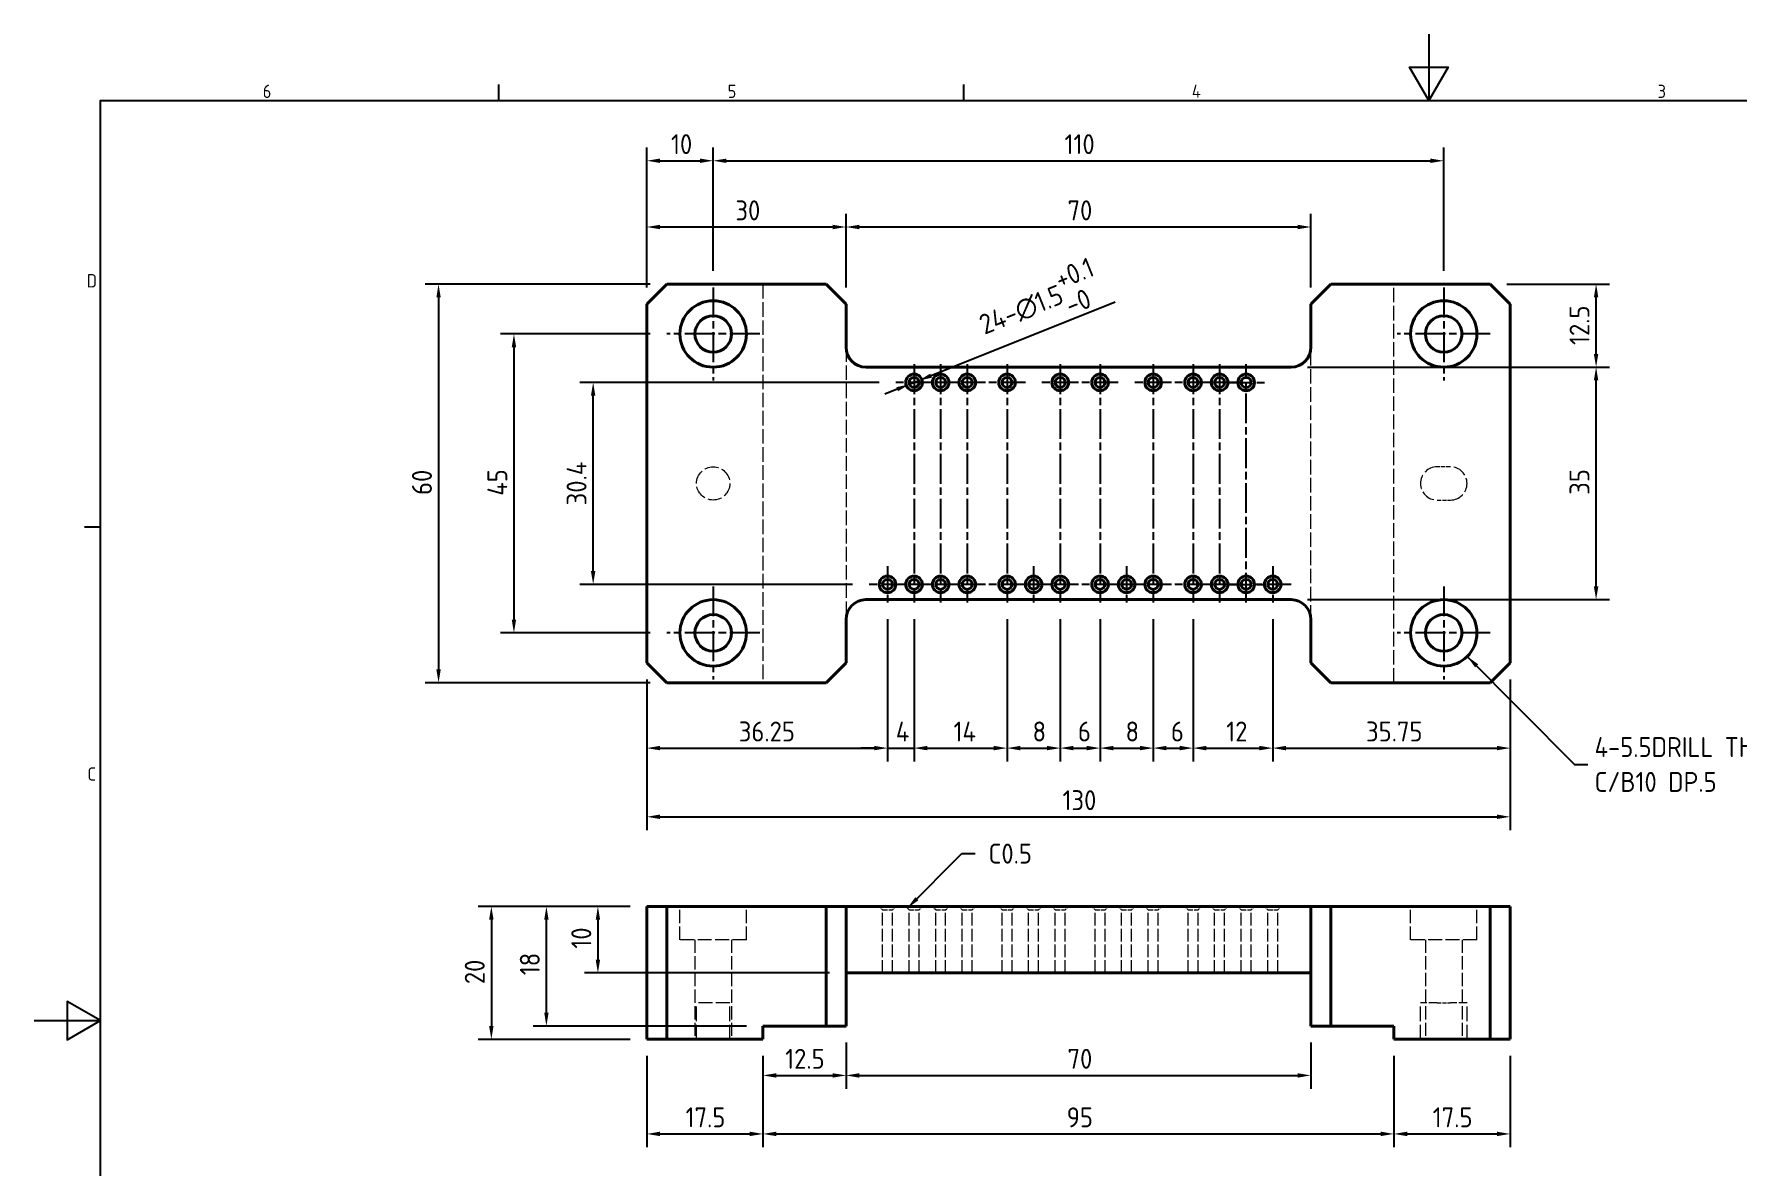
# Model space of a CAD drawing. Header units: millimetres. Extents: x 0 to 420, y 0 to 297.
# Drawn here: x 0 to 256.5, y 126.5 to 297 of the extents above; entities that cross this region are included whole.
import ezdxf

# ---------------------------------------------------------------- set-up
doc = ezdxf.new("R2010")
doc.units = ezdxf.units.MM
doc.linetypes.add('CHAIN', pattern=[0.3543, 0.2362, -0.0295, 0.0591, -0.0295])
doc.linetypes.add('DASHED', pattern=[0.2067, 0.1654, -0.0413])
doc.layers.get('0').update_dxf_attribs({"color": 3, "lineweight": 25})
for name, color, linetype, lineweight in [('가려진 것(ISO)', 2, 'DASHED', 18), ('가시적인 것(ISO)', 3, 'Continuous', 40), ('경계(ISO)', 7, 'Continuous', 25), ('기호(ISO)', 5, 'Continuous', 25), ('중심 표식(ISO)', 1, 'Continuous', 25), ('중심선(ISO)', 1, 'Continuous', 25), ('치수(ISO)', 2, 'Continuous', 25)]:
    doc.layers.add(name, color=color, linetype=linetype, lineweight=lineweight)
doc.styles.add('문자 텍스트_PSTEK_POSCO', font='isocp.shx')
doc.styles.add('치수 텍스트_PSTEK_POSCO', font='isocp.shx')
doc.dimstyles.new('치수_PSTEK_POSCO', dxfattribs={"dimtxt": 3, "dimasz": 2, "dimexe": 2, "dimexo": 2.5, "dimgap": 1, "dimtad": 1, "dimrnd": 1e-08, "dimdsep": 46, "dimtxsty": '치수 텍스트_PSTEK_POSCO', "dimcen": 0.09, "dimdle": 10, "dimclrd": 7, "dimclre": 7, "dimclrt": 2, "dimadec": 1, "dimazin": 2, "dimtfac": 1, "dimtmove": 0, "dimatfit": 3, "dimfxl": 0, "dimtolj": 1, "dimlwd": -1, "dimlwe": -1, "dimarcsym": 0})
doc.dimstyles.new('치수_PSTEK_POSCO$7', dxfattribs={"dimtxt": 3, "dimasz": 2, "dimexe": 2, "dimexo": 2.5, "dimgap": 1, "dimtad": 1, "dimrnd": 1e-08, "dimdsep": 46, "dimtxsty": '치수 텍스트_PSTEK_POSCO', "dimcen": 0.09, "dimdle": 10, "dimclrd": 7, "dimclre": 7, "dimclrt": 2, "dimadec": 1, "dimazin": 2, "dimtfac": 1, "dimtmove": 0, "dimatfit": 3, "dimfxl": 0, "dimtolj": 1, "dimlwd": -1, "dimlwe": -1, "dimarcsym": 0})

# ---------------------------------------------------------------- blocks, each defined once
blk = doc.blocks.new('경계 Default Border')
at = {"layer": '경계(ISO)'}
for p, q in [((70, 287), (70, 289.4)), ((140, 287), (140, 289.4)), ((10, 222.75), (7.6, 222.75))]:
    blk.add_line(p, q, dxfattribs=at)
at = {"layer": '경계(ISO)', "flags": 128}
for points in [[(210, 297), (210, 287), (207.11, 292), (212.89, 292), (210, 287)], [(10, 10), (10, 287), (410, 287), (410, 10), (10, 10)], [(0, 148.5), (10, 148.5), (5, 151.39), (5, 145.61), (10, 148.5)]]:
    blk.add_lwpolyline(points, dxfattribs=at)
at = {"layer": '경계(ISO)', "color": 2, "char_height": 2, "attachment_point": 7, "style": '문자 텍스트_PSTEK_POSCO'}
for s, insert in [('6', (34.43, 287.38)), ('5', (104.43, 287.38)), ('4', (174.32, 287.4)), ('3', (244.45, 287.38)), ('D', (7.92, 258.86)), ('C', (8.03, 184.61))]:
    blk.add_mtext(s, dxfattribs=dict(at, insert=insert))
blk = doc.blocks.new('*D21')
at = {"layer": 'Defpoints', "color": 0, "transparency": 16777216}
for p in [(84.18, 244.56), (129.75, 244.56), (125.75, 214.16)]:
    blk.add_point(p, dxfattribs=at)
at = {"layer": '치수(ISO)', "color": 7, "transparency": 16777216}
for p, q in [((127.25, 244.56), (82.18, 244.56)), ((84.18, 216.16), (84.18, 242.56)), ((123.25, 214.16), (82.18, 214.16))]:
    blk.add_line(p, q, dxfattribs=at)
for points in [[(83.84, 242.56), (84.51, 242.56), (84.18, 244.56)], [(83.84, 216.16), (84.51, 216.16), (84.18, 214.16)]]:
    blk.add_solid(points, dxfattribs=at)
at = {"layer": '치수(ISO)', "color": 2, "transparency": 16777216, "insert": (81.68, 226.06), "char_height": 3, "attachment_point": 4, "rotation": 90, "style": '치수 텍스트_PSTEK_POSCO'}
blk.add_mtext('\\A1;30.4', dxfattribs=at)
blk = doc.blocks.new('*D22')
at = {"layer": 'Defpoints', "color": 0, "transparency": 16777216}
for p in [(95.25, 251.86), (72.25, 206.86), (95.25, 206.86)]:
    blk.add_point(p, dxfattribs=at)
at = {"layer": '치수(ISO)', "color": 7, "transparency": 16777216}
for p, q in [((92.75, 251.86), (70.25, 251.86)), ((72.25, 249.86), (72.25, 208.86)), ((92.75, 206.86), (70.25, 206.86))]:
    blk.add_line(p, q, dxfattribs=at)
for points in [[(71.92, 249.86), (72.58, 249.86), (72.25, 251.86)], [(71.92, 208.86), (72.58, 208.86), (72.25, 206.86)]]:
    blk.add_solid(points, dxfattribs=at)
at = {"layer": '치수(ISO)', "color": 2, "transparency": 16777216, "insert": (69.75, 227.5), "char_height": 3, "attachment_point": 4, "rotation": 90, "style": '치수 텍스트_PSTEK_POSCO'}
blk.add_mtext('\\A1;45', dxfattribs=at)
blk = doc.blocks.new('*D23')
at = {"layer": 'Defpoints', "color": 0, "transparency": 16777216}
for p in [(95.25, 259.36), (60.9, 199.36), (95.25, 199.36)]:
    blk.add_point(p, dxfattribs=at)
at = {"layer": '치수(ISO)', "color": 7, "transparency": 16777216}
for p, q in [((92.75, 259.36), (58.9, 259.36)), ((60.9, 257.36), (60.9, 201.36)), ((92.75, 199.36), (58.9, 199.36))]:
    blk.add_line(p, q, dxfattribs=at)
for points in [[(60.57, 257.36), (61.23, 257.36), (60.9, 259.36)], [(60.57, 201.36), (61.23, 201.36), (60.9, 199.36)]]:
    blk.add_solid(points, dxfattribs=at)
at = {"layer": '치수(ISO)', "color": 2, "transparency": 16777216, "insert": (58.4, 227.62), "char_height": 3, "attachment_point": 4, "rotation": 90, "style": '치수 텍스트_PSTEK_POSCO'}
blk.add_mtext('\\A1;60', dxfattribs=at)
blk = doc.blocks.new('*D24')
at = {"layer": 'Defpoints', "color": 0, "transparency": 16777216}
for p in [(189.25, 246.86), (235.19, 246.86), (189.25, 211.86)]:
    blk.add_point(p, dxfattribs=at)
at = {"layer": '치수(ISO)', "color": 7, "transparency": 16777216}
for p, q in [((191.75, 246.86), (237.19, 246.86)), ((235.19, 213.86), (235.19, 244.86)), ((191.75, 211.86), (237.19, 211.86))]:
    blk.add_line(p, q, dxfattribs=at)
for points in [[(234.85, 244.86), (235.52, 244.86), (235.19, 246.86)], [(234.85, 213.86), (235.52, 213.86), (235.19, 211.86)]]:
    blk.add_solid(points, dxfattribs=at)
at = {"layer": '치수(ISO)', "color": 2, "transparency": 16777216, "insert": (232.69, 227.65), "char_height": 3, "attachment_point": 4, "rotation": 90, "style": '치수 텍스트_PSTEK_POSCO'}
blk.add_mtext('\\A1;35', dxfattribs=at)
blk = doc.blocks.new('*D25')
at = {"layer": 'Defpoints', "color": 0, "transparency": 16777216}
for p in [(219.25, 259.36), (235.19, 259.36), (189.25, 246.86)]:
    blk.add_point(p, dxfattribs=at)
at = {"layer": '치수(ISO)', "color": 7, "transparency": 16777216}
for p, q in [((221.75, 259.36), (237.19, 259.36)), ((235.19, 248.86), (235.19, 257.36)), ((191.75, 246.86), (237.19, 246.86))]:
    blk.add_line(p, q, dxfattribs=at)
for points in [[(234.85, 257.36), (235.52, 257.36), (235.19, 259.36)], [(234.85, 248.86), (235.52, 248.86), (235.19, 246.86)]]:
    blk.add_solid(points, dxfattribs=at)
at = {"layer": '치수(ISO)', "color": 2, "transparency": 16777216, "insert": (232.69, 250.2), "char_height": 3, "attachment_point": 4, "rotation": 90, "style": '치수 텍스트_PSTEK_POSCO'}
blk.add_mtext('\\A1;12.5', dxfattribs=at)
blk = doc.blocks.new('*D26')
at = {"layer": 'Defpoints', "color": 0, "transparency": 16777216}
for p in [(128.5, 211.41), (92.25, 202.36), (128.5, 189.51)]:
    blk.add_point(p, dxfattribs=at)
at = {"layer": '치수(ISO)', "color": 7, "transparency": 16777216}
for p, q in [((128.5, 208.91), (128.5, 187.51)), ((92.25, 199.86), (92.25, 187.51)), ((94.25, 189.51), (126.5, 189.51))]:
    blk.add_line(p, q, dxfattribs=at)
for points in [[(94.25, 189.85), (94.25, 189.18), (92.25, 189.51)], [(126.5, 189.85), (126.5, 189.18), (128.5, 189.51)]]:
    blk.add_solid(points, dxfattribs=at)
at = {"layer": '치수(ISO)', "color": 2, "transparency": 16777216, "insert": (106.11, 192.01), "char_height": 3, "attachment_point": 4, "style": '치수 텍스트_PSTEK_POSCO'}
blk.add_mtext('\\A1;36.25', dxfattribs=at)
blk = doc.blocks.new('*D27')
at = {"layer": 'Defpoints', "color": 0, "transparency": 16777216}
for p in [(128.5, 211.41), (132.5, 211.41), (132.5, 189.51)]:
    blk.add_point(p, dxfattribs=at)
at = {"layer": '치수(ISO)', "color": 7, "transparency": 16777216}
for p, q in [((128.5, 208.91), (128.5, 187.51)), ((132.5, 208.91), (132.5, 187.51)), ((126.5, 189.51), (124.5, 189.51)), ((128.5, 189.51), (132.5, 189.51)), ((134.5, 189.51), (136.5, 189.51))]:
    blk.add_line(p, q, dxfattribs=at)
for points in [[(126.5, 189.85), (126.5, 189.18), (128.5, 189.51)], [(134.5, 189.85), (134.5, 189.18), (132.5, 189.51)]]:
    blk.add_solid(points, dxfattribs=at)
at = {"layer": '치수(ISO)', "color": 2, "transparency": 16777216, "insert": (129.75, 192.01), "char_height": 3, "attachment_point": 4, "style": '치수 텍스트_PSTEK_POSCO'}
blk.add_mtext('\\A1;4', dxfattribs=at)
blk = doc.blocks.new('*D28')
at = {"layer": 'Defpoints', "color": 0, "transparency": 16777216}
for p in [(132.5, 211.41), (146.5, 211.41), (146.5, 189.51)]:
    blk.add_point(p, dxfattribs=at)
at = {"layer": '치수(ISO)', "color": 7, "transparency": 16777216}
for p, q in [((132.5, 208.91), (132.5, 187.51)), ((146.5, 208.91), (146.5, 187.51)), ((134.5, 189.51), (144.5, 189.51))]:
    blk.add_line(p, q, dxfattribs=at)
for points in [[(134.5, 189.85), (134.5, 189.18), (132.5, 189.51)], [(144.5, 189.85), (144.5, 189.18), (146.5, 189.51)]]:
    blk.add_solid(points, dxfattribs=at)
at = {"layer": '치수(ISO)', "color": 2, "transparency": 16777216, "insert": (138.44, 192.01), "char_height": 3, "attachment_point": 4, "style": '치수 텍스트_PSTEK_POSCO'}
blk.add_mtext('\\A1;14', dxfattribs=at)
blk = doc.blocks.new('*D29')
at = {"layer": 'Defpoints', "color": 0, "transparency": 16777216}
for p in [(146.5, 211.41), (154.5, 211.41), (154.5, 189.51)]:
    blk.add_point(p, dxfattribs=at)
at = {"layer": '치수(ISO)', "color": 7, "transparency": 16777216}
for p, q in [((146.5, 208.91), (146.5, 187.51)), ((154.5, 208.91), (154.5, 187.51)), ((148.5, 189.51), (152.5, 189.51))]:
    blk.add_line(p, q, dxfattribs=at)
for points in [[(148.5, 189.85), (148.5, 189.18), (146.5, 189.51)], [(152.5, 189.85), (152.5, 189.18), (154.5, 189.51)]]:
    blk.add_solid(points, dxfattribs=at)
at = {"layer": '치수(ISO)', "color": 2, "transparency": 16777216, "insert": (150.34, 192.01), "char_height": 3, "attachment_point": 4, "style": '치수 텍스트_PSTEK_POSCO'}
blk.add_mtext('\\A1;8', dxfattribs=at)
blk = doc.blocks.new('*D30')
at = {"layer": 'Defpoints', "color": 0, "transparency": 16777216}
for p in [(154.5, 211.41), (160.5, 211.41), (160.5, 189.51)]:
    blk.add_point(p, dxfattribs=at)
at = {"layer": '치수(ISO)', "color": 7, "transparency": 16777216}
for p, q in [((154.5, 208.91), (154.5, 187.51)), ((160.5, 208.91), (160.5, 187.51)), ((156.5, 189.51), (158.5, 189.51))]:
    blk.add_line(p, q, dxfattribs=at)
for points in [[(156.5, 189.85), (156.5, 189.18), (154.5, 189.51)], [(158.5, 189.85), (158.5, 189.18), (160.5, 189.51)]]:
    blk.add_solid(points, dxfattribs=at)
at = {"layer": '치수(ISO)', "color": 2, "transparency": 16777216, "insert": (157.17, 192.01), "char_height": 3, "attachment_point": 4, "style": '치수 텍스트_PSTEK_POSCO'}
blk.add_mtext('\\A1;6', dxfattribs=at)
blk = doc.blocks.new('*D31')
at = {"layer": 'Defpoints', "color": 0, "transparency": 16777216}
for p in [(160.5, 211.41), (168.5, 211.41), (168.5, 189.51)]:
    blk.add_point(p, dxfattribs=at)
at = {"layer": '치수(ISO)', "color": 7, "transparency": 16777216}
for p, q in [((160.5, 208.91), (160.5, 187.51)), ((168.5, 208.91), (168.5, 187.51)), ((162.5, 189.51), (166.5, 189.51))]:
    blk.add_line(p, q, dxfattribs=at)
for points in [[(162.5, 189.85), (162.5, 189.18), (160.5, 189.51)], [(166.5, 189.85), (166.5, 189.18), (168.5, 189.51)]]:
    blk.add_solid(points, dxfattribs=at)
at = {"layer": '치수(ISO)', "color": 2, "transparency": 16777216, "insert": (164.34, 192.01), "char_height": 3, "attachment_point": 4, "style": '치수 텍스트_PSTEK_POSCO'}
blk.add_mtext('\\A1;8', dxfattribs=at)
blk = doc.blocks.new('*D32')
at = {"layer": 'Defpoints', "color": 0, "transparency": 16777216}
for p in [(168.5, 211.41), (174.5, 211.41), (174.5, 189.51)]:
    blk.add_point(p, dxfattribs=at)
at = {"layer": '치수(ISO)', "color": 7, "transparency": 16777216}
for p, q in [((168.5, 208.91), (168.5, 187.51)), ((174.5, 208.91), (174.5, 187.51)), ((170.5, 189.51), (172.5, 189.51))]:
    blk.add_line(p, q, dxfattribs=at)
for points in [[(170.5, 189.85), (170.5, 189.18), (168.5, 189.51)], [(172.5, 189.85), (172.5, 189.18), (174.5, 189.51)]]:
    blk.add_solid(points, dxfattribs=at)
at = {"layer": '치수(ISO)', "color": 2, "transparency": 16777216, "insert": (171.17, 192.01), "char_height": 3, "attachment_point": 4, "style": '치수 텍스트_PSTEK_POSCO'}
blk.add_mtext('\\A1;6', dxfattribs=at)
blk = doc.blocks.new('*D33')
at = {"layer": 'Defpoints', "color": 0, "transparency": 16777216}
for p in [(174.5, 211.41), (186.5, 211.41), (186.5, 189.51)]:
    blk.add_point(p, dxfattribs=at)
at = {"layer": '치수(ISO)', "color": 7, "transparency": 16777216}
for p, q in [((174.5, 208.91), (174.5, 187.51)), ((186.5, 208.91), (186.5, 187.51)), ((176.5, 189.51), (184.5, 189.51))]:
    blk.add_line(p, q, dxfattribs=at)
for points in [[(176.5, 189.85), (176.5, 189.18), (174.5, 189.51)], [(184.5, 189.85), (184.5, 189.18), (186.5, 189.51)]]:
    blk.add_solid(points, dxfattribs=at)
at = {"layer": '치수(ISO)', "color": 2, "transparency": 16777216, "insert": (179.5, 192.01), "char_height": 3, "attachment_point": 4, "style": '치수 텍스트_PSTEK_POSCO'}
blk.add_mtext('\\A1;12', dxfattribs=at)
blk = doc.blocks.new('*D34')
at = {"layer": 'Defpoints', "color": 0, "transparency": 16777216}
for p in [(186.5, 211.41), (222.25, 202.36), (222.25, 189.51)]:
    blk.add_point(p, dxfattribs=at)
at = {"layer": '치수(ISO)', "color": 7, "transparency": 16777216}
for p, q in [((186.5, 208.91), (186.5, 187.51)), ((222.25, 199.86), (222.25, 187.51)), ((188.5, 189.51), (220.25, 189.51))]:
    blk.add_line(p, q, dxfattribs=at)
for points in [[(188.5, 189.85), (188.5, 189.18), (186.5, 189.51)], [(220.25, 189.85), (220.25, 189.18), (222.25, 189.51)]]:
    blk.add_solid(points, dxfattribs=at)
at = {"layer": '치수(ISO)', "color": 2, "transparency": 16777216, "insert": (200.55, 192.01), "char_height": 3, "attachment_point": 4, "style": '치수 텍스트_PSTEK_POSCO'}
blk.add_mtext('\\A1;35.75', dxfattribs=at)
blk = doc.blocks.new('*D35')
at = {"layer": 'Defpoints', "color": 0, "transparency": 16777216}
for p in [(131.8, 244.28), (133.2, 244.84)]:
    blk.add_point(p, dxfattribs=at)
at = {"layer": '치수(ISO)', "color": 7, "transparency": 16777216}
for p, q in [((135.05, 245.58), (162.79, 256.7)), ((131.8, 244.28), (133.2, 244.84)), ((129.95, 243.53), (128.09, 242.79))]:
    blk.add_line(p, q, dxfattribs=at)
for points in [[(129.82, 243.84), (130.07, 243.23), (131.8, 244.28)], [(134.93, 245.89), (135.18, 245.27), (133.2, 244.84)]]:
    blk.add_solid(points, dxfattribs=at)
at = {"layer": '치수(ISO)', "color": 2, "transparency": 16777216, "insert": (142.55, 253.11), "char_height": 3, "attachment_point": 4, "rotation": 21.8499, "style": '치수 텍스트_PSTEK_POSCO'}
blk.add_mtext('\\A1;24-∅1.5\\S+0.1^ -0;', dxfattribs=at)
blk = doc.blocks.new('*D36')
at = {"layer": 'Defpoints', "color": 0, "transparency": 16777216}
for p in [(192.25, 267.96), (122.25, 256.36), (192.25, 256.36)]:
    blk.add_point(p, dxfattribs=at)
at = {"layer": '치수(ISO)', "color": 7, "transparency": 16777216}
for p, q in [((122.25, 258.86), (122.25, 269.96)), ((192.25, 258.86), (192.25, 269.96)), ((124.25, 267.96), (190.25, 267.96))]:
    blk.add_line(p, q, dxfattribs=at)
for points in [[(124.25, 268.29), (124.25, 267.62), (122.25, 267.96)], [(190.25, 268.29), (190.25, 267.62), (192.25, 267.96)]]:
    blk.add_solid(points, dxfattribs=at)
at = {"layer": '치수(ISO)', "color": 2, "transparency": 16777216, "insert": (155.6, 270.46), "char_height": 3, "attachment_point": 4, "style": '치수 텍스트_PSTEK_POSCO'}
blk.add_mtext('\\A1;70', dxfattribs=at)
blk = doc.blocks.new('*D37')
at = {"layer": 'Defpoints', "color": 0, "transparency": 16777216}
for p in [(212.25, 277.93), (102.25, 258.86), (212.25, 258.86)]:
    blk.add_point(p, dxfattribs=at)
at = {"layer": '치수(ISO)', "color": 7, "transparency": 16777216}
for p, q in [((102.25, 261.36), (102.25, 279.93)), ((212.25, 261.36), (212.25, 279.93)), ((104.25, 277.93), (210.25, 277.93))]:
    blk.add_line(p, q, dxfattribs=at)
for points in [[(104.25, 278.26), (104.25, 277.6), (102.25, 277.93)], [(210.25, 278.26), (210.25, 277.6), (212.25, 277.93)]]:
    blk.add_solid(points, dxfattribs=at)
at = {"layer": '치수(ISO)', "color": 2, "transparency": 16777216, "insert": (155.15, 280.43), "char_height": 3, "attachment_point": 4, "style": '치수 텍스트_PSTEK_POSCO'}
blk.add_mtext('\\A1;110', dxfattribs=at)
blk = doc.blocks.new('*D38')
at = {"layer": 'Defpoints', "color": 0, "transparency": 16777216}
for p in [(92.25, 202.36), (222.25, 202.36), (222.25, 179.17)]:
    blk.add_point(p, dxfattribs=at)
at = {"layer": '치수(ISO)', "color": 7, "transparency": 16777216}
for p, q in [((92.25, 199.86), (92.25, 177.17)), ((222.25, 199.86), (222.25, 177.17)), ((94.25, 179.17), (220.25, 179.17))]:
    blk.add_line(p, q, dxfattribs=at)
for points in [[(94.25, 179.51), (94.25, 178.84), (92.25, 179.17)], [(220.25, 179.51), (220.25, 178.84), (222.25, 179.17)]]:
    blk.add_solid(points, dxfattribs=at)
at = {"layer": '치수(ISO)', "color": 2, "transparency": 16777216, "insert": (154.85, 181.67), "char_height": 3, "attachment_point": 4, "style": '치수 텍스트_PSTEK_POSCO'}
blk.add_mtext('\\A1;130', dxfattribs=at)
blk = doc.blocks.new('*D39')
at = {"layer": 'Defpoints', "color": 0, "transparency": 16777216}
for p in [(92.25, 165.67), (84.89, 155.67), (122.25, 155.67)]:
    blk.add_point(p, dxfattribs=at)
at = {"layer": '치수(ISO)', "color": 7, "transparency": 16777216}
for p, q in [((89.75, 165.67), (82.89, 165.67)), ((84.89, 163.67), (84.89, 157.67)), ((119.75, 155.67), (82.89, 155.67))]:
    blk.add_line(p, q, dxfattribs=at)
for points in [[(84.56, 163.67), (85.23, 163.67), (84.89, 165.67)], [(84.56, 157.67), (85.23, 157.67), (84.89, 155.67)]]:
    blk.add_solid(points, dxfattribs=at)
at = {"layer": '치수(ISO)', "color": 2, "transparency": 16777216, "insert": (82.39, 159.32), "char_height": 3, "attachment_point": 4, "rotation": 90, "style": '치수 텍스트_PSTEK_POSCO'}
blk.add_mtext('\\A1;10', dxfattribs=at)
blk = doc.blocks.new('*D40')
at = {"layer": 'Defpoints', "color": 0, "transparency": 16777216}
for p in [(77.14, 165.67), (92.25, 165.67), (109.75, 147.67)]:
    blk.add_point(p, dxfattribs=at)
at = {"layer": '치수(ISO)', "color": 7, "transparency": 16777216}
for p, q in [((89.75, 165.67), (75.14, 165.67)), ((77.14, 149.67), (77.14, 163.67)), ((107.25, 147.67), (75.14, 147.67))]:
    blk.add_line(p, q, dxfattribs=at)
for points in [[(76.81, 163.67), (77.47, 163.67), (77.14, 165.67)], [(76.81, 149.67), (77.47, 149.67), (77.14, 147.67)]]:
    blk.add_solid(points, dxfattribs=at)
at = {"layer": '치수(ISO)', "color": 2, "transparency": 16777216, "insert": (74.64, 155.32), "char_height": 3, "attachment_point": 4, "rotation": 90, "style": '치수 텍스트_PSTEK_POSCO'}
blk.add_mtext('\\A1;18', dxfattribs=at)
blk = doc.blocks.new('*D41')
at = {"layer": 'Defpoints', "color": 0, "transparency": 16777216}
for p in [(92.25, 165.67), (68.85, 145.67), (92.25, 145.67)]:
    blk.add_point(p, dxfattribs=at)
at = {"layer": '치수(ISO)', "color": 7, "transparency": 16777216}
for p, q in [((89.75, 165.67), (66.85, 165.67)), ((68.85, 163.67), (68.85, 147.67)), ((89.75, 145.67), (66.85, 145.67))]:
    blk.add_line(p, q, dxfattribs=at)
for points in [[(68.51, 163.67), (69.18, 163.67), (68.85, 165.67)], [(68.51, 147.67), (69.18, 147.67), (68.85, 145.67)]]:
    blk.add_solid(points, dxfattribs=at)
at = {"layer": '치수(ISO)', "color": 2, "transparency": 16777216, "insert": (66.35, 153.98), "char_height": 3, "attachment_point": 4, "rotation": 90, "style": '치수 텍스트_PSTEK_POSCO'}
blk.add_mtext('\\A1;20', dxfattribs=at)
blk = doc.blocks.new('*D42')
at = {"layer": 'Defpoints', "color": 0, "transparency": 16777216}
for p in [(122.25, 147.67), (192.25, 147.67), (192.25, 140.24)]:
    blk.add_point(p, dxfattribs=at)
at = {"layer": '치수(ISO)', "color": 7, "transparency": 16777216}
for p, q in [((122.25, 145.17), (122.25, 138.24)), ((192.25, 145.17), (192.25, 138.24)), ((124.25, 140.24), (190.25, 140.24))]:
    blk.add_line(p, q, dxfattribs=at)
for points in [[(124.25, 140.57), (124.25, 139.9), (122.25, 140.24)], [(190.25, 140.57), (190.25, 139.9), (192.25, 140.24)]]:
    blk.add_solid(points, dxfattribs=at)
at = {"layer": '치수(ISO)', "color": 2, "transparency": 16777216, "insert": (155.6, 142.74), "char_height": 3, "attachment_point": 4, "style": '치수 텍스트_PSTEK_POSCO'}
blk.add_mtext('\\A1;70', dxfattribs=at)
blk = doc.blocks.new('*D43')
at = {"layer": 'Defpoints', "color": 0, "transparency": 16777216}
for p in [(109.75, 145.67), (204.75, 145.67), (204.75, 131.43)]:
    blk.add_point(p, dxfattribs=at)
at = {"layer": '치수(ISO)', "color": 7, "transparency": 16777216}
for p, q in [((109.75, 143.17), (109.75, 129.43)), ((204.75, 143.17), (204.75, 129.43)), ((111.75, 131.43), (202.75, 131.43))]:
    blk.add_line(p, q, dxfattribs=at)
for points in [[(111.75, 131.77), (111.75, 131.1), (109.75, 131.43)], [(202.75, 131.77), (202.75, 131.1), (204.75, 131.43)]]:
    blk.add_solid(points, dxfattribs=at)
at = {"layer": '치수(ISO)', "color": 2, "transparency": 16777216, "insert": (155.48, 133.93), "char_height": 3, "attachment_point": 4, "style": '치수 텍스트_PSTEK_POSCO'}
blk.add_mtext('\\A1;95', dxfattribs=at)
blk = doc.blocks.new('*D50')
at = {"layer": 'Defpoints', "color": 0, "transparency": 16777216}
for p in [(92.25, 145.67), (109.75, 145.67), (109.75, 131.43)]:
    blk.add_point(p, dxfattribs=at)
at = {"layer": '치수(ISO)', "color": 7, "transparency": 16777216}
for p, q in [((92.25, 143.17), (92.25, 129.43)), ((109.75, 143.17), (109.75, 129.43)), ((94.25, 131.43), (107.75, 131.43))]:
    blk.add_line(p, q, dxfattribs=at)
for points in [[(94.25, 131.77), (94.25, 131.1), (92.25, 131.43)], [(107.75, 131.77), (107.75, 131.1), (109.75, 131.43)]]:
    blk.add_solid(points, dxfattribs=at)
at = {"layer": '치수(ISO)', "color": 2, "transparency": 16777216, "insert": (98.09, 133.93), "char_height": 3, "attachment_point": 4, "style": '치수 텍스트_PSTEK_POSCO'}
blk.add_mtext('\\A1;17.5', dxfattribs=at)
blk = doc.blocks.new('*D51')
at = {"layer": 'Defpoints', "color": 0, "transparency": 16777216}
for p in [(122.25, 147.67), (109.75, 145.67), (122.25, 140.24)]:
    blk.add_point(p, dxfattribs=at)
at = {"layer": '치수(ISO)', "color": 7, "transparency": 16777216}
for p, q in [((122.25, 145.17), (122.25, 138.24)), ((109.75, 143.17), (109.75, 138.24)), ((111.75, 140.24), (120.25, 140.24))]:
    blk.add_line(p, q, dxfattribs=at)
for points in [[(111.75, 140.57), (111.75, 139.9), (109.75, 140.24)], [(120.25, 140.57), (120.25, 139.9), (122.25, 140.24)]]:
    blk.add_solid(points, dxfattribs=at)
at = {"layer": '치수(ISO)', "color": 2, "transparency": 16777216, "insert": (113.09, 142.74), "char_height": 3, "attachment_point": 4, "style": '치수 텍스트_PSTEK_POSCO'}
blk.add_mtext('\\A1;12.5', dxfattribs=at)
blk = doc.blocks.new('*D52')
at = {"layer": 'Defpoints', "color": 0, "transparency": 16777216}
for p in [(204.75, 145.67), (222.25, 145.67), (222.25, 131.43)]:
    blk.add_point(p, dxfattribs=at)
at = {"layer": '치수(ISO)', "color": 7, "transparency": 16777216}
for p, q in [((204.75, 143.17), (204.75, 129.43)), ((222.25, 143.17), (222.25, 129.43)), ((206.75, 131.43), (220.25, 131.43))]:
    blk.add_line(p, q, dxfattribs=at)
for points in [[(206.75, 131.77), (206.75, 131.1), (204.75, 131.43)], [(220.25, 131.77), (220.25, 131.1), (222.25, 131.43)]]:
    blk.add_solid(points, dxfattribs=at)
at = {"layer": '치수(ISO)', "color": 2, "transparency": 16777216, "insert": (210.59, 133.93), "char_height": 3, "attachment_point": 4, "style": '치수 텍스트_PSTEK_POSCO'}
blk.add_mtext('\\A1;17.5', dxfattribs=at)
blk = doc.blocks.new('*D53')
at = {"layer": 'Defpoints', "color": 0, "transparency": 16777216}
for p in [(122.25, 267.96), (92.25, 256.36), (122.25, 256.36)]:
    blk.add_point(p, dxfattribs=at)
at = {"layer": '치수(ISO)', "color": 7, "transparency": 16777216}
for p, q in [((92.25, 258.86), (92.25, 269.96)), ((122.25, 258.86), (122.25, 269.96)), ((94.25, 267.96), (120.25, 267.96))]:
    blk.add_line(p, q, dxfattribs=at)
for points in [[(94.25, 268.29), (94.25, 267.62), (92.25, 267.96)], [(120.25, 268.29), (120.25, 267.62), (122.25, 267.96)]]:
    blk.add_solid(points, dxfattribs=at)
at = {"layer": '치수(ISO)', "color": 2, "transparency": 16777216, "insert": (105.6, 270.46), "char_height": 3, "attachment_point": 4, "style": '치수 텍스트_PSTEK_POSCO'}
blk.add_mtext('\\A1;30', dxfattribs=at)
blk = doc.blocks.new('*D54')
at = {"layer": 'Defpoints', "color": 0, "transparency": 16777216}
for p in [(102.25, 277.93), (102.25, 258.86), (92.25, 256.36)]:
    blk.add_point(p, dxfattribs=at)
at = {"layer": '치수(ISO)', "color": 7, "transparency": 16777216}
for p, q in [((92.25, 258.86), (92.25, 279.93)), ((102.25, 261.36), (102.25, 279.93)), ((94.25, 277.93), (100.25, 277.93))]:
    blk.add_line(p, q, dxfattribs=at)
for points in [[(94.25, 278.26), (94.25, 277.6), (92.25, 277.93)], [(100.25, 278.26), (100.25, 277.6), (102.25, 277.93)]]:
    blk.add_solid(points, dxfattribs=at)
at = {"layer": '치수(ISO)', "color": 2, "transparency": 16777216, "insert": (95.9, 280.43), "char_height": 3, "attachment_point": 4, "style": '치수 텍스트_PSTEK_POSCO'}
blk.add_mtext('\\A1;10', dxfattribs=at)

msp = doc.modelspace()

# ---------------------------------------------------------------- linework, layer by layer
at = {"layer": '가려진 것(ISO)', "ltscale": 13.194353}
for p, q in [((109.75, 259.358), (109.75, 199.358)), ((204.75, 199.358), (204.75, 259.358))]:
    msp.add_line(p, q, dxfattribs=at)
at = {"layer": '가려진 것(ISO)', "ltscale": 13.223674}
for p, q in [((122.25, 249.858), (122.25, 208.858)), ((192.25, 208.858), (192.25, 249.858))]:
    msp.add_line(p, q, dxfattribs=at)
at = {"layer": '가려진 것(ISO)', "ltscale": 3.809293}
for p, q in [((213.25, 231.858), (211.25, 231.858)), ((211.25, 226.858), (213.25, 226.858)), ((211.25, 151.173), (213.25, 151.173))]:
    msp.add_line(p, q, dxfattribs=at)
at = {"layer": '가려진 것(ISO)', "ltscale": 12.094824}
for p, q in [((97.25, 160.673), (97.25, 165.673)), ((107.25, 160.673), (107.25, 165.673)), ((207.25, 160.673), (207.25, 165.673)), ((217.25, 160.673), (217.25, 165.673)), ((99.5, 160.673), (99.5, 145.673)), ((105, 160.673), (105, 145.673)), ((209.5, 160.673), (209.5, 145.673)), ((215, 160.673), (215, 145.673))]:
    msp.add_line(p, q, dxfattribs=at)
at = {"layer": '가려진 것(ISO)', "ltscale": 1.346724}
for p, q in [((127.75, 165.173), (127.25, 165.673)), ((129.25, 165.173), (129.75, 165.673)), ((131.75, 165.173), (131.25, 165.673)), ((133.25, 165.173), (133.75, 165.673)), ((135.75, 165.173), (135.25, 165.673)), ((137.25, 165.173), (137.75, 165.673)), ((139.75, 165.173), (139.25, 165.673)), ((141.25, 165.173), (141.75, 165.673)), ((145.75, 165.173), (145.25, 165.673)), ((147.25, 165.173), (147.75, 165.673)), ((149.75, 165.173), (149.25, 165.673)), ((151.25, 165.173), (151.75, 165.673)), ((153.75, 165.173), (153.25, 165.673)), ((155.25, 165.173), (155.75, 165.673)), ((159.75, 165.173), (159.25, 165.673)), ((161.25, 165.173), (161.75, 165.673)), ((163.75, 165.173), (163.25, 165.673)), ((165.25, 165.173), (165.75, 165.673)), ((167.75, 165.173), (167.25, 165.673)), ((169.25, 165.173), (169.75, 165.673)), ((173.75, 165.173), (173.25, 165.673)), ((175.25, 165.173), (175.75, 165.673)), ((177.75, 165.173), (177.25, 165.673)), ((179.25, 165.173), (179.75, 165.673)), ((181.75, 165.173), (181.25, 165.673)), ((183.25, 165.173), (183.75, 165.673)), ((185.75, 165.173), (185.25, 165.673)), ((187.25, 165.173), (187.75, 165.673))]:
    msp.add_line(p, q, dxfattribs=at)
at = {"layer": '가려진 것(ISO)', "ltscale": 4.487736}
for p, q in [((127.75, 165.173), (129.25, 165.173)), ((131.75, 165.173), (133.25, 165.173)), ((135.75, 165.173), (137.25, 165.173)), ((139.75, 165.173), (141.25, 165.173)), ((145.75, 165.173), (147.25, 165.173)), ((149.75, 165.173), (151.25, 165.173)), ((153.75, 165.173), (155.25, 165.173)), ((159.75, 165.173), (161.25, 165.173)), ((163.75, 165.173), (165.25, 165.173)), ((167.75, 165.173), (169.25, 165.173)), ((173.75, 165.173), (175.25, 165.173)), ((177.75, 165.173), (179.25, 165.173)), ((181.75, 165.173), (183.25, 165.173)), ((185.75, 165.173), (187.25, 165.173))]:
    msp.add_line(p, q, dxfattribs=at)
at = {"layer": '가려진 것(ISO)', "ltscale": 11.490082}
for p, q in [((127.75, 155.673), (127.75, 165.173)), ((129.25, 155.673), (129.25, 165.173)), ((131.75, 155.673), (131.75, 165.173)), ((133.25, 155.673), (133.25, 165.173)), ((135.75, 155.673), (135.75, 165.173)), ((137.25, 155.673), (137.25, 165.173)), ((139.75, 155.673), (139.75, 165.173)), ((141.25, 155.673), (141.25, 165.173)), ((145.75, 155.673), (145.75, 165.173)), ((147.25, 155.673), (147.25, 165.173)), ((149.75, 155.673), (149.75, 165.173)), ((151.25, 155.673), (151.25, 165.173)), ((153.75, 155.673), (153.75, 165.173)), ((155.25, 155.673), (155.25, 165.173)), ((159.75, 155.673), (159.75, 165.173)), ((161.25, 155.673), (161.25, 165.173)), ((163.75, 155.673), (163.75, 165.173)), ((165.25, 155.673), (165.25, 165.173)), ((167.75, 155.673), (167.75, 165.173)), ((169.25, 155.673), (169.25, 165.173)), ((173.75, 155.673), (173.75, 165.173)), ((175.25, 155.673), (175.25, 165.173)), ((177.75, 155.673), (177.75, 165.173)), ((179.25, 155.673), (179.25, 165.173)), ((181.75, 155.673), (181.75, 165.173)), ((183.25, 155.673), (183.25, 165.173)), ((185.75, 155.673), (185.75, 165.173)), ((187.25, 155.673), (187.25, 165.173))]:
    msp.add_line(p, q, dxfattribs=at)
at = {"layer": '가려진 것(ISO)', "ltscale": 12.665669}
for p, q in [((107.25, 160.673), (97.25, 160.673)), ((217.25, 160.673), (207.25, 160.673)), ((104.75, 151.173), (99.75, 151.173))]:
    msp.add_line(p, q, dxfattribs=at)
at = {"layer": '가려진 것(ISO)', "ltscale": 13.304306}
for p, q in [((99.75, 145.673), (99.75, 151.173)), ((104.75, 145.673), (104.75, 151.173)), ((208.75, 145.673), (208.75, 151.173)), ((215.75, 145.673), (215.75, 151.173))]:
    msp.add_line(p, q, dxfattribs=at)
at = {"layer": '가려진 것(ISO)', "ltscale": 7.479626}
for p, q in [((211.25, 151.173), (208.75, 151.173)), ((215.75, 151.173), (213.25, 151.173))]:
    msp.add_line(p, q, dxfattribs=at)
at = {"layer": '가려진 것(ISO)', "ltscale": 12.665669}
msp.add_circle((102.25, 229.358), 2.5, dxfattribs=at)
for centre, start, end in [((211.25, 229.358), 90, 270), ((213.25, 229.358), 270, 90)]:
    msp.add_arc(centre, 2.5, start, end, dxfattribs=at)
at = {"layer": '가시적인 것(ISO)'}
for p, q in [((92.25, 256.358), (95.25, 259.358)), ((119.25, 259.358), (95.25, 259.358)), ((119.25, 259.358), (122.25, 256.358)), ((192.25, 256.358), (195.25, 259.358)), ((219.25, 259.358), (195.25, 259.358)), ((219.25, 259.358), (222.25, 256.358)), ((92.25, 256.358), (92.25, 202.358)), ((122.25, 249.858), (122.25, 256.358)), ((192.25, 256.358), (192.25, 249.858)), ((222.25, 202.358), (222.25, 256.358)), ((189.25, 246.858), (125.25, 246.858)), ((125.25, 211.858), (189.25, 211.858)), ((122.25, 202.358), (122.25, 208.858)), ((192.25, 208.858), (192.25, 202.358)), ((95.25, 199.358), (92.25, 202.358)), ((122.25, 202.358), (119.25, 199.358)), ((195.25, 199.358), (192.25, 202.358)), ((222.25, 202.358), (219.25, 199.358)), ((95.25, 199.358), (119.25, 199.358)), ((195.25, 199.358), (219.25, 199.358)), ((95.25, 165.673), (92.25, 165.673)), ((92.25, 165.673), (92.25, 145.673)), ((95.25, 165.673), (119.25, 165.673)), ((95.25, 145.673), (95.25, 165.673)), ((122.25, 165.673), (119.25, 165.673)), ((119.25, 165.673), (119.25, 147.673)), ((122.25, 147.673), (122.25, 165.673)), ((122.25, 165.673), (125.25, 165.673)), ((125.25, 165.673), (189.25, 165.673)), ((189.25, 165.673), (192.25, 165.673)), ((195.25, 165.673), (192.25, 165.673)), ((192.25, 165.673), (192.25, 147.673)), ((195.25, 147.673), (195.25, 165.673)), ((195.25, 165.673), (219.25, 165.673)), ((222.25, 165.673), (219.25, 165.673)), ((219.25, 165.673), (219.25, 145.673)), ((222.25, 145.673), (222.25, 165.673)), ((122.25, 155.673), (125.25, 155.673)), ((125.25, 155.673), (189.25, 155.673)), ((189.25, 155.673), (192.25, 155.673)), ((109.75, 147.673), (119.25, 147.673)), ((109.75, 145.673), (109.75, 147.673)), ((119.25, 147.673), (122.25, 147.673)), ((192.25, 147.673), (195.25, 147.673)), ((195.25, 147.673), (204.75, 147.673)), ((204.75, 147.673), (204.75, 145.673)), ((92.25, 145.673), (95.25, 145.673)), ((109.75, 145.673), (95.25, 145.673)), ((219.25, 145.673), (204.75, 145.673)), ((219.25, 145.673), (222.25, 145.673))]:
    msp.add_line(p, q, dxfattribs=at)
for centre, radius in [((102.25, 251.858), 5), ((212.25, 251.858), 5), ((102.25, 251.858), 2.75), ((212.25, 251.858), 2.75), ((132.5, 244.558), 1.25), ((132.5, 244.558), 0.75), ((136.5, 244.558), 1.25), ((136.5, 244.558), 0.75), ((140.5, 244.558), 1.25), ((140.5, 244.558), 0.75), ((146.5, 244.558), 1.25), ((146.5, 244.558), 0.75), ((154.5, 244.558), 1.25), ((154.5, 244.558), 0.75), ((160.5, 244.558), 1.25), ((160.5, 244.558), 0.75), ((168.5, 244.558), 1.25), ((168.5, 244.558), 0.75), ((174.5, 244.558), 1.25), ((174.5, 244.558), 0.75), ((178.5, 244.558), 1.25), ((178.5, 244.558), 0.75), ((182.5, 244.558), 1.25), ((182.5, 244.558), 0.75), ((128.5, 214.158), 1.25), ((128.5, 214.158), 0.75), ((132.5, 214.158), 1.25), ((132.5, 214.158), 0.75), ((136.5, 214.158), 1.25), ((136.5, 214.158), 0.75), ((140.5, 214.158), 1.25), ((140.5, 214.158), 0.75), ((146.5, 214.158), 1.25), ((146.5, 214.158), 0.75), ((150.5, 214.158), 1.25), ((150.5, 214.158), 0.75), ((154.5, 214.158), 1.25), ((154.5, 214.158), 0.75), ((160.5, 214.158), 1.25), ((160.5, 214.158), 0.75), ((164.5, 214.158), 1.25), ((164.5, 214.158), 0.75), ((168.5, 214.158), 1.25), ((168.5, 214.158), 0.75), ((174.5, 214.158), 1.25), ((174.5, 214.158), 0.75), ((178.5, 214.158), 1.25), ((178.5, 214.158), 0.75), ((182.5, 214.158), 1.25), ((182.5, 214.158), 0.75), ((186.5, 214.158), 1.25), ((186.5, 214.158), 0.75), ((102.25, 206.858), 5), ((212.25, 206.858), 5), ((102.25, 206.858), 2.75), ((212.25, 206.858), 2.75)]:
    msp.add_circle(centre, radius, dxfattribs=at)
for centre, start, end in [((125.25, 249.858), 180, 270), ((189.25, 249.858), 270, 0), ((125.25, 208.858), 90, 180), ((189.25, 208.858), 0, 90)]:
    msp.add_arc(centre, 3, start, end, dxfattribs=at)
at = {"layer": '중심 표식(ISO)', "linetype": 'CHAIN', "ltscale": 19.051651}
for p, q in [((102.25, 258.858), (102.25, 244.858)), ((212.25, 258.858), (212.25, 244.858)), ((109.25, 251.858), (95.25, 251.858)), ((219.25, 251.858), (205.25, 251.858)), ((102.25, 213.858), (102.25, 199.858)), ((212.25, 213.858), (212.25, 199.858)), ((109.25, 206.858), (95.25, 206.858)), ((219.25, 206.858), (205.25, 206.858))]:
    msp.add_line(p, q, dxfattribs=at)
at = {"layer": '중심 표식(ISO)', "linetype": 'CHAIN', "ltscale": 6.111541}
for p, q in [((135.25, 244.558), (129.75, 244.558)), ((139.25, 244.558), (133.75, 244.558)), ((143.25, 244.558), (137.75, 244.558)), ((149.25, 244.558), (143.75, 244.558)), ((157.25, 244.558), (151.75, 244.558)), ((163.25, 244.558), (157.75, 244.558)), ((171.25, 244.558), (165.75, 244.558)), ((177.25, 244.558), (171.75, 244.558)), ((181.25, 244.558), (175.75, 244.558)), ((179.75, 244.558), (185.25, 244.558)), ((128.5, 216.908), (128.5, 211.408)), ((150.5, 216.908), (150.5, 211.408)), ((164.5, 216.908), (164.5, 211.408)), ((186.5, 216.908), (186.5, 211.408)), ((131.25, 214.158), (125.75, 214.158)), ((135.25, 214.158), (129.75, 214.158)), ((139.25, 214.158), (133.75, 214.158)), ((143.25, 214.158), (137.75, 214.158)), ((149.25, 214.158), (143.75, 214.158)), ((153.25, 214.158), (147.75, 214.158)), ((157.25, 214.158), (151.75, 214.158)), ((163.25, 214.158), (157.75, 214.158)), ((167.25, 214.158), (161.75, 214.158)), ((171.25, 214.158), (165.75, 214.158)), ((177.25, 214.158), (171.75, 214.158)), ((181.25, 214.158), (175.75, 214.158)), ((179.75, 214.158), (185.25, 214.158)), ((189.25, 214.158), (183.75, 214.158))]:
    msp.add_line(p, q, dxfattribs=at)
at = {"layer": '중심선(ISO)', "linetype": 'CHAIN', "ltscale": 19.051651}
for p, q in [((132.5, 247.308), (132.5, 211.408)), ((136.5, 247.308), (136.5, 211.408)), ((140.5, 247.308), (140.5, 211.408)), ((146.5, 247.308), (146.5, 211.408)), ((154.5, 247.308), (154.5, 211.408)), ((160.5, 247.308), (160.5, 211.408)), ((168.5, 247.308), (168.5, 211.408)), ((174.5, 247.308), (174.5, 211.408)), ((178.5, 247.308), (178.5, 211.408)), ((182.5, 211.408), (182.5, 247.308))]:
    msp.add_line(p, q, dxfattribs=at)

# ---------------------------------------------------------------- block references
msp.add_blockref('경계 Default Border', (0, 0))

# ---------------------------------------------------------------- texts
at = {"layer": '기호(ISO)', "color": 2, "insert": (234.957, 187.047), "char_height": 3, "width": 35.35963, "attachment_point": 4, "line_spacing_factor": 1.05, "style": '치수 텍스트_PSTEK_POSCO'}
msp.add_mtext('{4-5.5DRILL THRU \\PC/B10 DP.5}', dxfattribs=at)
at = {"layer": '기호(ISO)', "color": 2, "insert": (143.709, 173.627), "char_height": 3, "attachment_point": 4, "style": '치수 텍스트_PSTEK_POSCO'}
msp.add_mtext('{C0.5}', dxfattribs=at)

# ---------------------------------------------------------------- dimensions: what is measured, and where the dimension line sits
at = {"layer": '치수(ISO)', "color": 7}
for base, p1, p2, angle, override, picture, middle in [((102.25, 277.93), (92.25, 256.358), (102.25, 258.858), 180, {"dimdec": 2, "dimtp": 0, "dimtm": 0, "dimtdec": 2, "dimtofl": 0, "dimatfit": 1}, '*D54', (97.25, 277.93)), ((212.25, 277.93), (102.25, 258.858), (212.25, 258.858), 180, {"dimdec": 2, "dimtp": 0, "dimtm": 0, "dimtdec": 2, "dimtofl": 0, "dimatfit": 1}, '*D37', (157.25, 277.93)), ((122.25, 267.956), (92.25, 256.358), (122.25, 256.358), 180, {"dimdec": 2, "dimtp": 0, "dimtm": 0, "dimtdec": 2, "dimtofl": 0, "dimatfit": 1}, '*D53', (107.25, 267.956)), ((60.9, 199.358), (95.25, 259.358), (95.25, 199.358), 90, {"dimdec": 2, "dimtp": 0, "dimtm": 0, "dimtdec": 2, "dimtofl": 0, "dimatfit": 1}, '*D23', (60.9, 229.358)), ((235.188, 259.358), (189.25, 246.858), (219.25, 259.358), 90, {"dimdec": 2, "dimtp": 0, "dimtm": 0, "dimtdec": 2, "dimtofl": 0, "dimatfit": 1}, '*D25', (235.188, 253.108)), ((72.25, 206.858), (95.25, 251.858), (95.25, 206.858), 90, {"dimdec": 2, "dimtp": 0, "dimtm": 0, "dimtdec": 2, "dimtofl": 0, "dimatfit": 1}, '*D22', (72.25, 229.358)), ((235.188, 246.858), (189.25, 211.858), (189.25, 246.858), 270, {"dimdec": 2, "dimtp": 0, "dimtm": 0, "dimtdec": 2, "dimtofl": 0, "dimatfit": 1}, '*D24', (235.188, 229.358)), ((84.175, 244.558), (125.75, 214.158), (129.75, 244.558), 90, {"dimdec": 2, "dimtp": 0, "dimtm": 0, "dimtdec": 2, "dimtofl": 0, "dimatfit": 1}, '*D21', (84.175, 229.358)), ((128.5, 189.513), (92.25, 202.358), (128.5, 211.408), 180, {"dimdec": 2, "dimtp": 0, "dimtm": 0, "dimtdec": 2, "dimtofl": 0, "dimatfit": 1}, '*D26', (110.375, 189.513)), ((132.5, 189.513), (128.5, 211.408), (132.5, 211.408), 180, {"dimdec": 2, "dimtp": 0, "dimtm": 0, "dimtdec": 2, "dimtofl": 1, "dimatfit": 1}, '*D27', (130.5, 189.513)), ((146.5, 189.513), (132.5, 211.408), (146.5, 211.408), 180, {"dimdec": 2, "dimtp": 0, "dimtm": 0, "dimtdec": 2, "dimtofl": 0, "dimatfit": 1}, '*D28', (139.936, 189.513)), ((154.5, 189.513), (146.5, 211.408), (154.5, 211.408), 180, {"dimdec": 2, "dimtp": 0, "dimtm": 0, "dimtdec": 2, "dimtofl": 0, "dimatfit": 1}, '*D29', (150.936, 189.513)), ((160.5, 189.513), (154.5, 211.408), (160.5, 211.408), 180, {"dimdec": 2, "dimtp": 0, "dimtm": 0, "dimtdec": 2, "dimtofl": 0, "dimatfit": 1}, '*D30', (157.936, 189.513)), ((168.5, 189.513), (160.5, 211.408), (168.5, 211.408), 180, {"dimdec": 2, "dimtp": 0, "dimtm": 0, "dimtdec": 2, "dimtofl": 0, "dimatfit": 1}, '*D31', (164.936, 189.513)), ((174.5, 189.513), (168.5, 211.408), (174.5, 211.408), 180, {"dimdec": 2, "dimtp": 0, "dimtm": 0, "dimtdec": 2, "dimtofl": 0, "dimatfit": 1}, '*D32', (171.936, 189.513)), ((186.5, 189.513), (174.5, 211.408), (186.5, 211.408), 180, {"dimdec": 2, "dimtp": 0, "dimtm": 0, "dimtdec": 2, "dimtofl": 0, "dimatfit": 1}, '*D33', (180.936, 189.513)), ((222.25, 189.513), (186.5, 211.408), (222.25, 202.358), 180, {"dimdec": 2, "dimtp": 0, "dimtm": 0, "dimtdec": 2, "dimtofl": 0, "dimatfit": 1}, '*D34', (204.811, 189.513)), ((222.25, 179.175), (92.25, 202.358), (222.25, 202.358), 180, {"dimdec": 2, "dimtp": 0, "dimtm": 0, "dimtdec": 2, "dimtofl": 0, "dimatfit": 1}, '*D38', (157.25, 179.175)), ((68.847, 145.673), (92.25, 165.673), (92.25, 145.673), 90, {"dimdec": 2, "dimtp": 0, "dimtm": 0, "dimtdec": 2, "dimtofl": 0, "dimatfit": 1}, '*D41', (68.847, 155.673)), ((77.14, 165.673), (109.75, 147.673), (92.25, 165.673), 270, {"dimdec": 2, "dimtp": 0, "dimtm": 0, "dimtdec": 2, "dimtofl": 0, "dimatfit": 1}, '*D40', (77.14, 156.673)), ((84.892, 155.673), (92.25, 165.673), (122.25, 155.673), 90, {"dimdec": 2, "dimtp": 0, "dimtm": 0, "dimtdec": 2, "dimtofl": 0, "dimatfit": 1}, '*D39', (84.892, 160.673)), ((192.25, 140.236), (122.25, 147.673), (192.25, 147.673), 180, {"dimdec": 2, "dimtp": 0, "dimtm": 0, "dimtdec": 2, "dimtofl": 0, "dimatfit": 1}, '*D42', (157.25, 140.236)), ((109.75, 131.434), (92.25, 145.673), (109.75, 145.673), 180, {"dimdec": 2, "dimtp": 0, "dimtm": 0, "dimtdec": 2, "dimtofl": 0, "dimatfit": 1}, '*D50', (101, 131.434)), ((204.75, 131.434), (109.75, 145.673), (204.75, 145.673), 180, {"dimdec": 2, "dimtp": 0, "dimtm": 0, "dimtdec": 2, "dimtofl": 0, "dimatfit": 1}, '*D43', (157.25, 131.434)), ((222.25, 131.434), (204.75, 145.673), (222.25, 145.673), 180, {"dimdec": 2, "dimtp": 0, "dimtm": 0, "dimtdec": 2, "dimtofl": 0, "dimatfit": 1}, '*D52', (213.5, 131.434))]:
    dim = msp.add_linear_dim(base=base, p1=p1, p2=p2, angle=angle, dimstyle='치수_PSTEK_POSCO', override=override, dxfattribs=at)
    dim.commit()
    dim.dimension.update_dxf_attribs({"geometry": picture, "text_midpoint": middle, "dimtype": 160})
for base, p1, p2, picture, middle in [((192.25, 267.956), (122.25, 256.358), (192.25, 256.358), '*D36', (157.25, 267.956)), ((122.25, 140.236), (109.75, 145.673), (122.25, 147.673), '*D51', (116, 140.236))]:
    dim = msp.add_linear_dim(base=base, p1=p1, p2=p2, dimstyle='치수_PSTEK_POSCO', override={"dimdec": 2, "dimtp": 0, "dimtm": 0, "dimtdec": 2, "dimtofl": 0, "dimatfit": 1}, dxfattribs=at)
    dim.commit()
    dim.dimension.update_dxf_attribs({"geometry": picture, "text_midpoint": middle, "dimtype": 160})
dim = msp.add_diameter_dim_2p(p1=(131.804, 244.279), p2=(133.196, 244.837), text='24-<>', dimstyle='치수_PSTEK_POSCO', override={"dimgap": 1, "dimdec": 2, "dimlfac": 1, "dimtol": 1, "dimlim": 0, "dimtp": 0.1, "dimtm": 1e-09, "dimtdec": 2, "dimatfit": 2}, dxfattribs=at)
dim.commit()
dim.dimension.update_dxf_attribs({"geometry": '*D35', "text_midpoint": (152.987, 252.773), "dimtype": 163})

# ---------------------------------------------------------------- leaders
at = {"layer": '기호(ISO)', "color": 7, "annotation_type": 0, "has_hookline": 1, "hookline_direction": 0}
for points, text_width in [([(215.786, 203.323), (231.957, 187.047), (233.957, 187.047)], 29.4), ([(131.5, 165.423), (139.709, 173.627), (141.709, 173.627)], 6.564)]:
    msp.add_leader(points, dimstyle='치수_PSTEK_POSCO$7', override={"dimtad": 0}, dxfattribs=dict(at, text_width=text_width))

doc.saveas('drawing.dxf')
